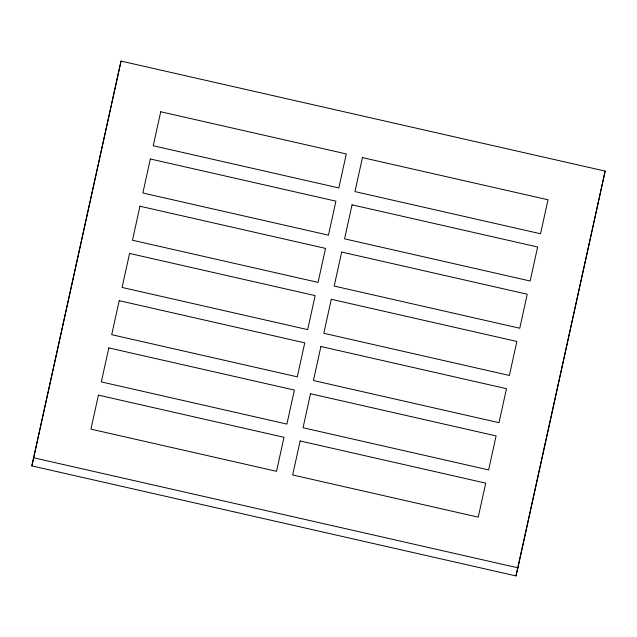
<?xml version="1.0" encoding="UTF-8"?>
<svg xmlns="http://www.w3.org/2000/svg" width="637" height="637" viewBox="0 0 637 637"><rect width="100%" height="100%" fill="white"/><g stroke="black" fill="none" stroke-linecap="round" stroke-linejoin="round"><path stroke-width="0.96" d="M31.85 465.902L121.038 61.088L605.15 171.098L517.929 567.822L515.962 575.912L31.85 465.902L121.038 61.088M515.962 575.912L605.15 171.098M33.809 457.812L517.929 567.822M98.424 395.131L90.948 429.139L276.522 471.308L283.998 437.301L98.424 395.131M108.808 347.906L101.331 381.905L286.905 424.083L294.382 390.075L108.808 347.906M119.191 300.672L111.714 334.68L297.288 376.849L304.765 342.849L119.191 300.672M129.574 253.446L122.097 287.454L307.671 329.624L315.148 295.616L129.574 253.446M139.957 206.221L132.48 240.221L318.054 282.39L325.531 248.39L139.957 206.221M150.34 158.987L142.863 192.995L328.445 235.164L335.914 201.157L150.34 158.987M160.723 111.762L153.246 145.762L338.828 187.939L346.305 153.931L160.723 111.762M300.138 440.971L292.662 474.971L478.236 517.148L485.713 483.141L300.138 440.971M310.522 393.746L303.045 427.746L488.619 469.915L496.096 435.915L310.522 393.746M320.905 346.512L313.428 380.52L499.002 422.689L506.479 388.681L320.905 346.512M331.288 299.286L323.811 333.286L509.385 375.464L516.862 341.456L331.288 299.286M341.671 252.053L334.194 286.061L519.768 328.23L527.245 294.23L341.671 252.053M352.054 204.827L344.577 238.835L530.159 281.005L537.636 246.997L352.054 204.827M362.437 157.602L354.96 191.602L540.542 233.771L548.019 199.771L362.437 157.602"/></g></svg>
